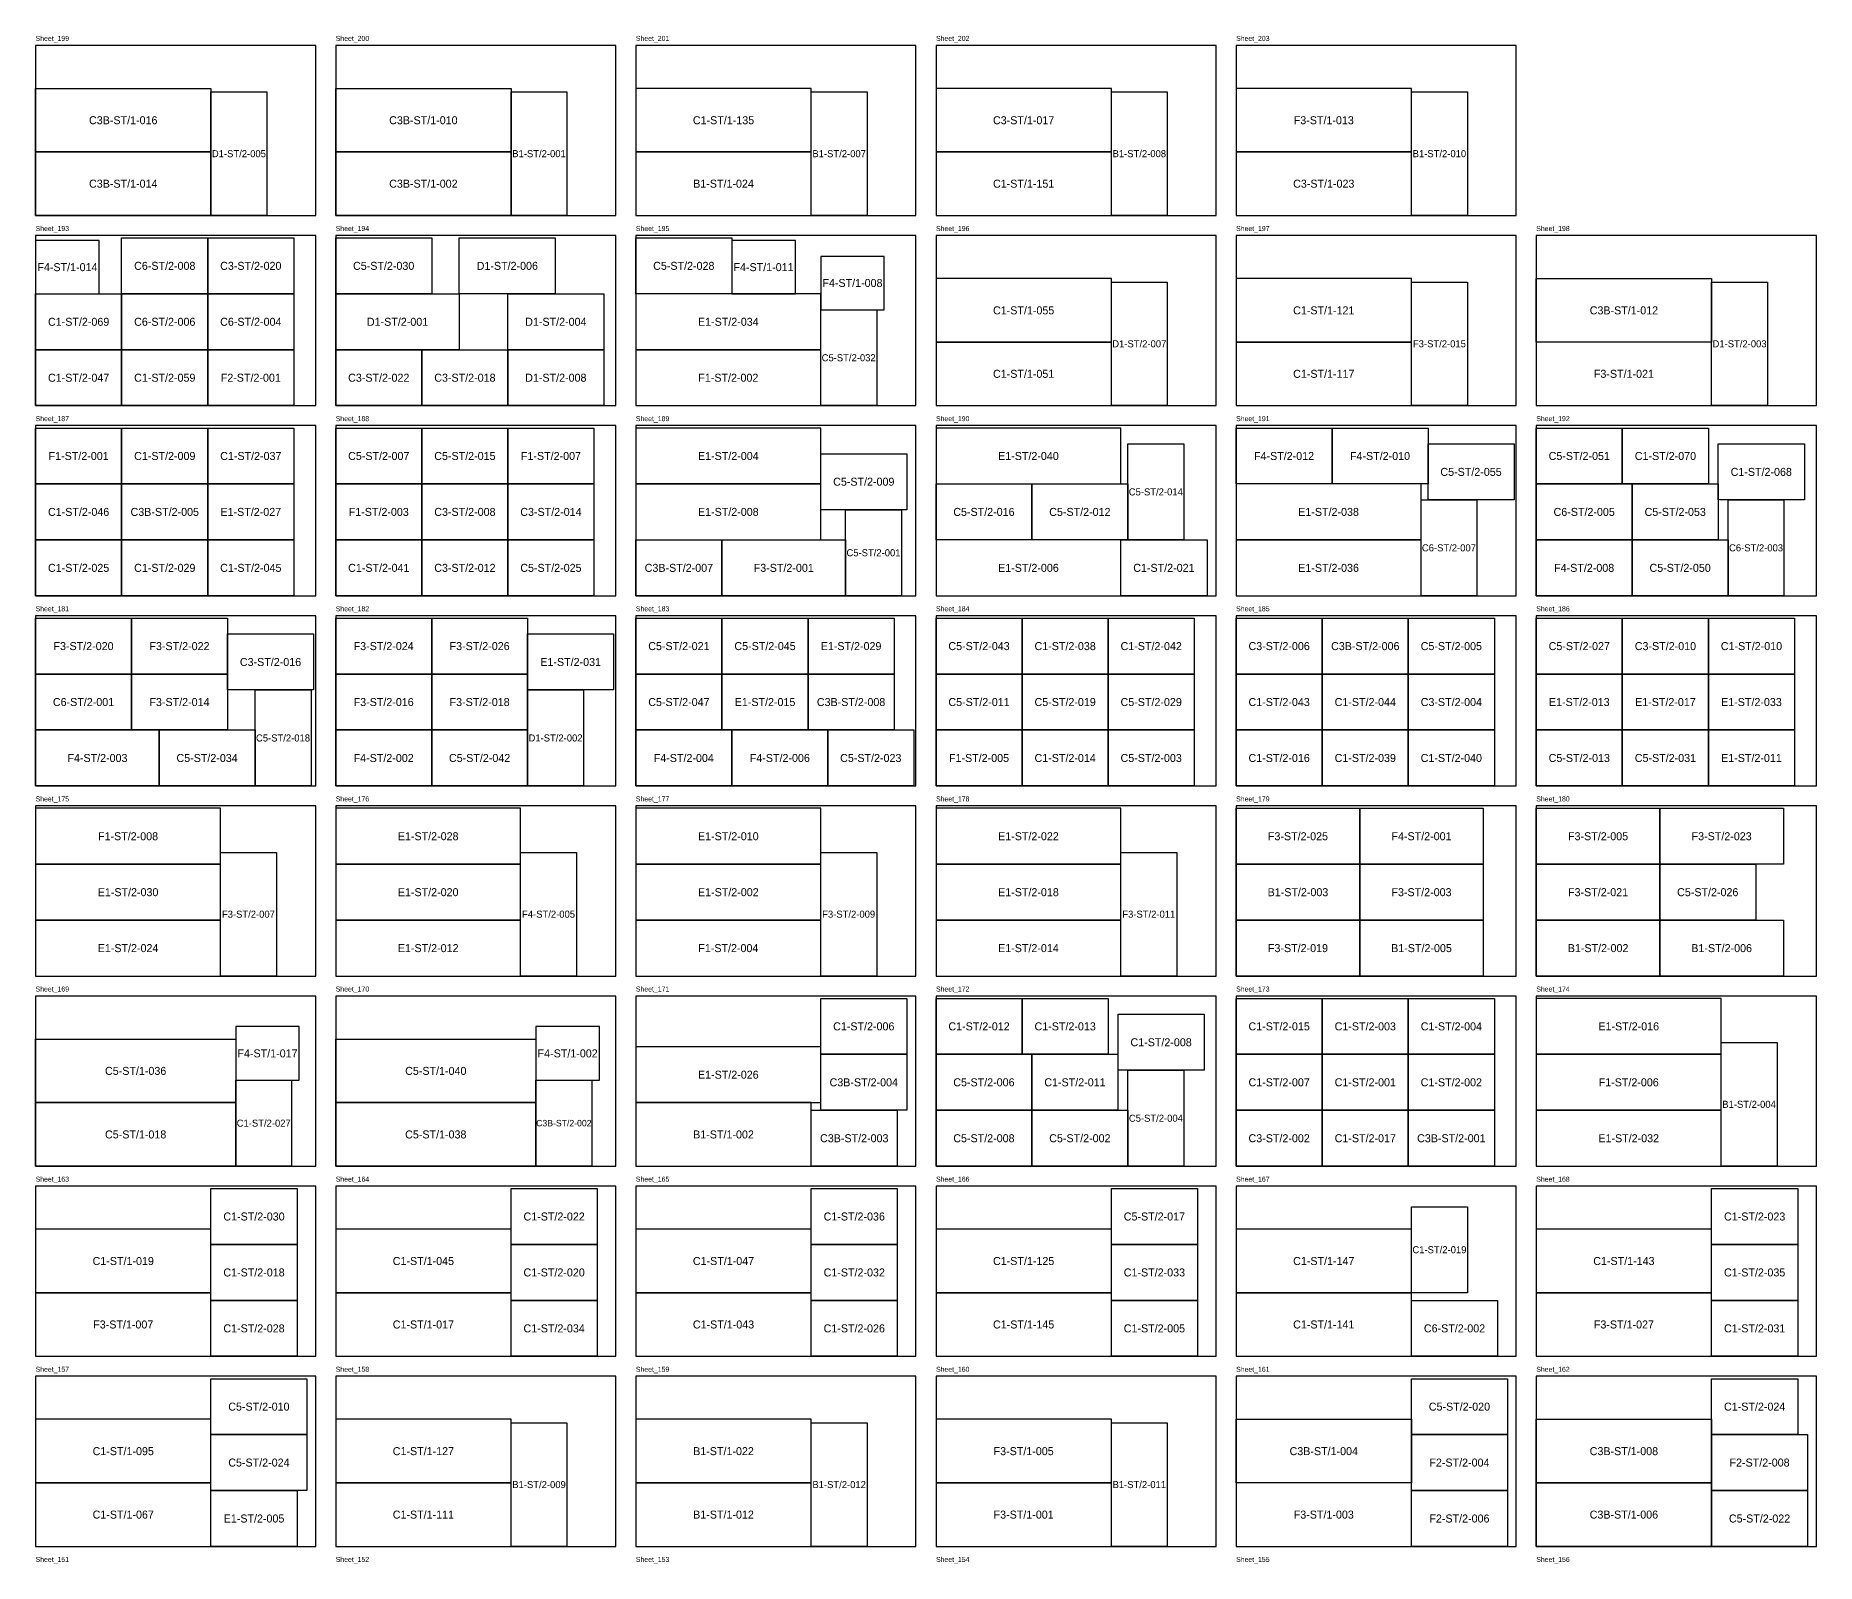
# Model space of a CAD drawing. Header units: millimetres. Extents: x 0 to 17800, y 0 to 64498.
# Drawn here: x 0 to 17800, y 49231 to 64498 of the extents above; entities that cross this region are included whole.
import ezdxf
from ezdxf.enums import TextEntityAlignment as Align

# ---------------------------------------------------------------- set-up
doc = ezdxf.new("R2010")
doc.units = ezdxf.units.MM
for name, color, linetype in [('NUMBERS', 7, 'Continuous'), ('OUTER', 7, 'Continuous'), ('SHEET_BORDER', 7, 'Continuous')]:
    doc.layers.add(name, color=color, linetype=linetype)

msp = doc.modelspace()

# ---------------------------------------------------------------- linework, layer by layer
at = {"layer": 'OUTER'}
for points in [[(1753, 63335), (0, 63335), (0, 63970), (1753, 63970), (1753, 63335)], [(1753, 62700), (1753, 63935), (2311, 63935), (2311, 62700), (1753, 62700)], [(4753, 63335), (3000, 63335), (3000, 63970), (4753, 63970), (4753, 63335)], [(4753, 62700), (4753, 63935), (5311, 63935), (5311, 62700), (4753, 62700)], [(6000, 63335), (7753, 63335), (7753, 63970), (6000, 63970), (6000, 63335)], [(7753, 62700), (7753, 63935), (8311, 63935), (8311, 62700), (7753, 62700)], [(9000, 63335), (10753, 63335), (10753, 63970), (9000, 63970), (9000, 63335)], [(10753, 62700), (10753, 63935), (11311, 63935), (11311, 62700), (10753, 62700)], [(12000, 63335), (13753, 63335), (13753, 63970), (12000, 63970), (12000, 63335)], [(13753, 62700), (13753, 63935), (14311, 63935), (14311, 62700), (13753, 62700)], [(1753, 62700), (0, 62700), (0, 63335), (1753, 63335), (1753, 62700)], [(4753, 62700), (3000, 62700), (3000, 63335), (4753, 63335), (4753, 62700)], [(6000, 62700), (7753, 62700), (7753, 63335), (6000, 63335), (6000, 62700)], [(9000, 62700), (10753, 62700), (10753, 63335), (9000, 63335), (9000, 62700)], [(12000, 62700), (13753, 62700), (13753, 63335), (12000, 63335), (12000, 62700)], [(635, 61918), (635, 62451), (0, 62451), (0, 61918), (635, 61918)], [(860, 62476), (1721, 62476), (1721, 61918), (860, 61918), (860, 62476)], [(2581, 61918), (1721, 61918), (1721, 62476), (2581, 62476), (2581, 61918)], [(3000, 62476), (3959, 62476), (3959, 61918), (3000, 61918), (3000, 62476)], [(4235, 62476), (5194, 62476), (5194, 61918), (4235, 61918), (4235, 62476)], [(6000, 62476), (6959, 62476), (6959, 61918), (6000, 61918), (6000, 62476)], [(7594, 61918), (7594, 62451), (6959, 62451), (6959, 61918), (7594, 61918)], [(8483, 61759), (8483, 62292), (7848, 62292), (7848, 61759), (8483, 61759)], [(9000, 61435), (10753, 61435), (10753, 62070), (9000, 62070), (9000, 61435)], [(10753, 60800), (10753, 62035), (11311, 62035), (11311, 60800), (10753, 60800)], [(12000, 61435), (13753, 61435), (13753, 62070), (12000, 62070), (12000, 61435)], [(13753, 60800), (13753, 62035), (14311, 62035), (14311, 60800), (13753, 60800)], [(16753, 61435), (15000, 61435), (15000, 62070), (16753, 62070), (16753, 61435)], [(16753, 60800), (16753, 62035), (17311, 62035), (17311, 60800), (16753, 60800)], [(0, 61918), (860, 61918), (860, 61359), (0, 61359), (0, 61918)], [(860, 61918), (1721, 61918), (1721, 61359), (860, 61359), (860, 61918)], [(1721, 61918), (2581, 61918), (2581, 61359), (1721, 61359), (1721, 61918)], [(3000, 61918), (4235, 61918), (4235, 61359), (3000, 61359), (3000, 61918)], [(4721, 61918), (5680, 61918), (5680, 61359), (4721, 61359), (4721, 61918)], [(7848, 61918), (6000, 61918), (6000, 61359), (7848, 61359), (7848, 61918)], [(7848, 60800), (7848, 61759), (8407, 61759), (8407, 60800), (7848, 60800)], [(9000, 60800), (10753, 60800), (10753, 61435), (9000, 61435), (9000, 60800)], [(12000, 60800), (13753, 60800), (13753, 61435), (12000, 61435), (12000, 60800)], [(15000, 60800), (16753, 60800), (16753, 61435), (15000, 61435), (15000, 60800)], [(0, 61359), (860, 61359), (860, 60800), (0, 60800), (0, 61359)], [(860, 61359), (1721, 61359), (1721, 60800), (860, 60800), (860, 61359)], [(1721, 61359), (2581, 61359), (2581, 60800), (1721, 60800), (1721, 61359)], [(3000, 61359), (3860, 61359), (3860, 60800), (3000, 60800), (3000, 61359)], [(3860, 61359), (4721, 61359), (4721, 60800), (3860, 60800), (3860, 61359)], [(4721, 61359), (5680, 61359), (5680, 60800), (4721, 60800), (4721, 61359)], [(7848, 61359), (6000, 61359), (6000, 60800), (7848, 60800), (7848, 61359)], [(0, 60576), (860, 60576), (860, 60018), (0, 60018), (0, 60576)], [(860, 60576), (1721, 60576), (1721, 60018), (860, 60018), (860, 60576)], [(1721, 60576), (2581, 60576), (2581, 60018), (1721, 60018), (1721, 60576)], [(3000, 60576), (3860, 60576), (3860, 60018), (3000, 60018), (3000, 60576)], [(3860, 60576), (4721, 60576), (4721, 60018), (3860, 60018), (3860, 60576)], [(4721, 60576), (5581, 60576), (5581, 60018), (4721, 60018), (4721, 60576)], [(7848, 60576), (6000, 60576), (6000, 60018), (7848, 60018), (7848, 60576)], [(10848, 60576), (9000, 60576), (9000, 60018), (10848, 60018), (10848, 60576)], [(12000, 60576), (12959, 60576), (12959, 60018), (12000, 60018), (12000, 60576)], [(12959, 60576), (13918, 60576), (13918, 60018), (12959, 60018), (12959, 60576)], [(15000, 60576), (15860, 60576), (15860, 60018), (15000, 60018), (15000, 60576)], [(16721, 60018), (15860, 60018), (15860, 60576), (16721, 60576), (16721, 60018)], [(10918, 59459), (10918, 60418), (11476, 60418), (11476, 59459), (10918, 59459)], [(13918, 60418), (14778, 60418), (14778, 59859), (13918, 59859), (13918, 60418)], [(16819, 60418), (17680, 60418), (17680, 59859), (16819, 59859), (16819, 60418)], [(8708, 59760), (7848, 59760), (7848, 60319), (8708, 60319), (8708, 59760)], [(0, 60018), (860, 60018), (860, 59459), (0, 59459), (0, 60018)], [(860, 60018), (1721, 60018), (1721, 59459), (860, 59459), (860, 60018)], [(2581, 59459), (1721, 59459), (1721, 60018), (2581, 60018), (2581, 59459)], [(3000, 60018), (3860, 60018), (3860, 59459), (3000, 59459), (3000, 60018)], [(3860, 60018), (4721, 60018), (4721, 59459), (3860, 59459), (3860, 60018)], [(4721, 60018), (5581, 60018), (5581, 59459), (4721, 59459), (4721, 60018)], [(7848, 60018), (6000, 60018), (6000, 59459), (7848, 59459), (7848, 60018)], [(9959, 59459), (9000, 59459), (9000, 60018), (9959, 60018), (9959, 59459)], [(10918, 59459), (9959, 59459), (9959, 60018), (10918, 60018), (10918, 59459)], [(13848, 60018), (12000, 60018), (12000, 59459), (13848, 59459), (13848, 60018)], [(15000, 60018), (15959, 60018), (15959, 59459), (15000, 59459), (15000, 60018)], [(15959, 60018), (16819, 60018), (16819, 59459), (15959, 59459), (15959, 60018)], [(13848, 58900), (13848, 59859), (14407, 59859), (14407, 58900), (13848, 58900)], [(16918, 58900), (16918, 59859), (17476, 59859), (17476, 58900), (16918, 58900)], [(8095, 58900), (8095, 59760), (8654, 59760), (8654, 58900), (8095, 58900)], [(0, 59459), (860, 59459), (860, 58900), (0, 58900), (0, 59459)], [(860, 59459), (1721, 59459), (1721, 58900), (860, 58900), (860, 59459)], [(1721, 59459), (2581, 59459), (2581, 58900), (1721, 58900), (1721, 59459)], [(3000, 59459), (3860, 59459), (3860, 58900), (3000, 58900), (3000, 59459)], [(3860, 59459), (4721, 59459), (4721, 58900), (3860, 58900), (3860, 59459)], [(4721, 59459), (5581, 59459), (5581, 58900), (4721, 58900), (4721, 59459)], [(6000, 59459), (6860, 59459), (6860, 58900), (6000, 58900), (6000, 59459)], [(6860, 59459), (8095, 59459), (8095, 58900), (6860, 58900), (6860, 59459)], [(10848, 59459), (9000, 59459), (9000, 58900), (10848, 58900), (10848, 59459)], [(10848, 59459), (11709, 59459), (11709, 58900), (10848, 58900), (10848, 59459)], [(13848, 59459), (12000, 59459), (12000, 58900), (13848, 58900), (13848, 59459)], [(15000, 59459), (15959, 59459), (15959, 58900), (15000, 58900), (15000, 59459)], [(15959, 59459), (16918, 59459), (16918, 58900), (15959, 58900), (15959, 59459)], [(0, 58676), (959, 58676), (959, 58118), (0, 58118), (0, 58676)], [(959, 58676), (1918, 58676), (1918, 58118), (959, 58118), (959, 58676)], [(3000, 58676), (3959, 58676), (3959, 58118), (3000, 58118), (3000, 58676)], [(3959, 58676), (4918, 58676), (4918, 58118), (3959, 58118), (3959, 58676)], [(6000, 58676), (6860, 58676), (6860, 58118), (6000, 58118), (6000, 58676)], [(6860, 58676), (7721, 58676), (7721, 58118), (6860, 58118), (6860, 58676)], [(7721, 58676), (8581, 58676), (8581, 58118), (7721, 58118), (7721, 58676)], [(9000, 58676), (9860, 58676), (9860, 58118), (9000, 58118), (9000, 58676)], [(9860, 58676), (10721, 58676), (10721, 58118), (9860, 58118), (9860, 58676)], [(10721, 58676), (11581, 58676), (11581, 58118), (10721, 58118), (10721, 58676)], [(12860, 58118), (12000, 58118), (12000, 58676), (12860, 58676), (12860, 58118)], [(12860, 58676), (13721, 58676), (13721, 58118), (12860, 58118), (12860, 58676)], [(13721, 58676), (14581, 58676), (14581, 58118), (13721, 58118), (13721, 58676)], [(15000, 58676), (15860, 58676), (15860, 58118), (15000, 58118), (15000, 58676)], [(16721, 58118), (15860, 58118), (15860, 58676), (16721, 58676), (16721, 58118)], [(17581, 58118), (16721, 58118), (16721, 58676), (17581, 58676), (17581, 58118)], [(1918, 58518), (2778, 58518), (2778, 57959), (1918, 57959), (1918, 58518)], [(4918, 58518), (5778, 58518), (5778, 57959), (4918, 57959), (4918, 58518)], [(0, 58118), (959, 58118), (959, 57559), (0, 57559), (0, 58118)], [(959, 58118), (1918, 58118), (1918, 57559), (959, 57559), (959, 58118)], [(3000, 58118), (3959, 58118), (3959, 57559), (3000, 57559), (3000, 58118)], [(3959, 58118), (4918, 58118), (4918, 57559), (3959, 57559), (3959, 58118)], [(6000, 58118), (6860, 58118), (6860, 57559), (6000, 57559), (6000, 58118)], [(6860, 58118), (7721, 58118), (7721, 57559), (6860, 57559), (6860, 58118)], [(7721, 58118), (8581, 58118), (8581, 57559), (7721, 57559), (7721, 58118)], [(9000, 58118), (9860, 58118), (9860, 57559), (9000, 57559), (9000, 58118)], [(9860, 58118), (10721, 58118), (10721, 57559), (9860, 57559), (9860, 58118)], [(10721, 58118), (11581, 58118), (11581, 57559), (10721, 57559), (10721, 58118)], [(12000, 58118), (12860, 58118), (12860, 57559), (12000, 57559), (12000, 58118)], [(12860, 58118), (13721, 58118), (13721, 57559), (12860, 57559), (12860, 58118)], [(13721, 58118), (14581, 58118), (14581, 57559), (13721, 57559), (13721, 58118)], [(15000, 58118), (15860, 58118), (15860, 57559), (15000, 57559), (15000, 58118)], [(15860, 58118), (16721, 58118), (16721, 57559), (15860, 57559), (15860, 58118)], [(16721, 58118), (17581, 58118), (17581, 57559), (16721, 57559), (16721, 58118)], [(2194, 57000), (2194, 57959), (2753, 57959), (2753, 57000), (2194, 57000)], [(4918, 57000), (4918, 57959), (5476, 57959), (5476, 57000), (4918, 57000)], [(0, 57559), (1235, 57559), (1235, 57000), (0, 57000), (0, 57559)], [(1235, 57559), (2194, 57559), (2194, 57000), (1235, 57000), (1235, 57559)], [(3000, 57559), (3959, 57559), (3959, 57000), (3000, 57000), (3000, 57559)], [(3959, 57559), (4918, 57559), (4918, 57000), (3959, 57000), (3959, 57559)], [(6000, 57559), (6959, 57559), (6959, 57000), (6000, 57000), (6000, 57559)], [(6959, 57559), (7918, 57559), (7918, 57000), (6959, 57000), (6959, 57559)], [(7918, 57559), (8778, 57559), (8778, 57000), (7918, 57000), (7918, 57559)], [(9000, 57559), (9860, 57559), (9860, 57000), (9000, 57000), (9000, 57559)], [(9860, 57559), (10721, 57559), (10721, 57000), (9860, 57000), (9860, 57559)], [(10721, 57559), (11581, 57559), (11581, 57000), (10721, 57000), (10721, 57559)], [(12000, 57559), (12860, 57559), (12860, 57000), (12000, 57000), (12000, 57559)], [(12860, 57559), (13721, 57559), (13721, 57000), (12860, 57000), (12860, 57559)], [(13721, 57559), (14581, 57559), (14581, 57000), (13721, 57000), (13721, 57559)], [(15000, 57559), (15860, 57559), (15860, 57000), (15000, 57000), (15000, 57559)], [(15860, 57559), (16721, 57559), (16721, 57000), (15860, 57000), (15860, 57559)], [(16721, 57559), (17581, 57559), (17581, 57000), (16721, 57000), (16721, 57559)], [(1848, 56776), (0, 56776), (0, 56218), (1848, 56218), (1848, 56776)], [(4848, 56776), (3000, 56776), (3000, 56218), (4848, 56218), (4848, 56776)], [(7848, 56776), (6000, 56776), (6000, 56218), (7848, 56218), (7848, 56776)], [(10848, 56776), (9000, 56776), (9000, 56218), (10848, 56218), (10848, 56776)], [(12000, 56776), (13235, 56776), (13235, 56218), (12000, 56218), (12000, 56776)], [(13235, 56776), (14470, 56776), (14470, 56218), (13235, 56218), (13235, 56776)], [(15000, 56776), (16235, 56776), (16235, 56218), (15000, 56218), (15000, 56776)], [(16235, 56776), (17470, 56776), (17470, 56218), (16235, 56218), (16235, 56776)], [(1848, 55100), (1848, 56335), (2407, 56335), (2407, 55100), (1848, 55100)], [(4848, 55100), (4848, 56335), (5407, 56335), (5407, 55100), (4848, 55100)], [(7848, 55100), (7848, 56335), (8407, 56335), (8407, 55100), (7848, 55100)], [(10848, 55100), (10848, 56335), (11407, 56335), (11407, 55100), (10848, 55100)], [(1848, 56218), (0, 56218), (0, 55659), (1848, 55659), (1848, 56218)], [(4848, 56218), (3000, 56218), (3000, 55659), (4848, 55659), (4848, 56218)], [(7848, 56218), (6000, 56218), (6000, 55659), (7848, 55659), (7848, 56218)], [(10848, 56218), (9000, 56218), (9000, 55659), (10848, 55659), (10848, 56218)], [(12000, 56218), (13235, 56218), (13235, 55659), (12000, 55659), (12000, 56218)], [(13235, 56218), (14470, 56218), (14470, 55659), (13235, 55659), (13235, 56218)], [(15000, 56218), (16235, 56218), (16235, 55659), (15000, 55659), (15000, 56218)], [(16235, 56218), (17194, 56218), (17194, 55659), (16235, 55659), (16235, 56218)], [(1848, 55659), (0, 55659), (0, 55100), (1848, 55100), (1848, 55659)], [(4848, 55659), (3000, 55659), (3000, 55100), (4848, 55100), (4848, 55659)], [(7848, 55659), (6000, 55659), (6000, 55100), (7848, 55100), (7848, 55659)], [(10848, 55659), (9000, 55659), (9000, 55100), (10848, 55100), (10848, 55659)], [(12000, 55659), (13235, 55659), (13235, 55100), (12000, 55100), (12000, 55659)], [(13235, 55659), (14470, 55659), (14470, 55100), (13235, 55100), (13235, 55659)], [(15000, 55659), (16235, 55659), (16235, 55100), (15000, 55100), (15000, 55659)], [(16235, 55659), (17470, 55659), (17470, 55100), (16235, 55100), (16235, 55659)], [(7848, 54876), (8708, 54876), (8708, 54318), (7848, 54318), (7848, 54876)], [(9000, 54876), (9860, 54876), (9860, 54318), (9000, 54318), (9000, 54876)], [(9860, 54876), (10721, 54876), (10721, 54318), (9860, 54318), (9860, 54876)], [(12000, 54876), (12860, 54876), (12860, 54318), (12000, 54318), (12000, 54876)], [(12860, 54876), (13721, 54876), (13721, 54318), (12860, 54318), (12860, 54876)], [(13721, 54876), (14581, 54876), (14581, 54318), (13721, 54318), (13721, 54876)], [(16848, 54876), (15000, 54876), (15000, 54318), (16848, 54318), (16848, 54876)], [(10820, 54718), (11680, 54718), (11680, 54159), (10820, 54159), (10820, 54718)], [(2000, 53835), (0, 53835), (0, 54470), (2000, 54470), (2000, 53835)], [(2635, 54060), (2635, 54594), (2000, 54594), (2000, 54060), (2635, 54060)], [(3000, 54470), (5000, 54470), (5000, 53835), (3000, 53835), (3000, 54470)], [(5635, 54060), (5635, 54594), (5000, 54594), (5000, 54060), (5635, 54060)], [(7848, 54394), (6000, 54394), (6000, 53835), (7848, 53835), (7848, 54394)], [(7848, 54318), (8708, 54318), (8708, 53759), (7848, 53759), (7848, 54318)], [(9000, 54318), (9959, 54318), (9959, 53759), (9000, 53759), (9000, 54318)], [(9959, 54318), (10819, 54318), (10819, 53759), (9959, 53759), (9959, 54318)], [(12000, 54318), (12860, 54318), (12860, 53759), (12000, 53759), (12000, 54318)], [(12860, 54318), (13721, 54318), (13721, 53759), (12860, 53759), (12860, 54318)], [(13721, 54318), (14581, 54318), (14581, 53759), (13721, 53759), (13721, 54318)], [(16848, 54318), (15000, 54318), (15000, 53759), (16848, 53759), (16848, 54318)], [(16848, 53200), (16848, 54435), (17407, 54435), (17407, 53200), (16848, 53200)], [(10918, 53200), (10918, 54159), (11477, 54159), (11477, 53200), (10918, 53200)], [(2000, 53200), (2000, 54060), (2559, 54060), (2559, 53200), (2000, 53200)], [(5000, 53200), (5000, 54060), (5559, 54060), (5559, 53200), (5000, 53200)], [(0, 53835), (2000, 53835), (2000, 53200), (0, 53200), (0, 53835)], [(3000, 53835), (5000, 53835), (5000, 53200), (3000, 53200), (3000, 53835)], [(6000, 53200), (7753, 53200), (7753, 53835), (6000, 53835), (6000, 53200)], [(7753, 53759), (8613, 53759), (8613, 53200), (7753, 53200), (7753, 53759)], [(9000, 53759), (9959, 53759), (9959, 53200), (9000, 53200), (9000, 53759)], [(9959, 53759), (10918, 53759), (10918, 53200), (9959, 53200), (9959, 53759)], [(12000, 53759), (12860, 53759), (12860, 53200), (12000, 53200), (12000, 53759)], [(12860, 53759), (13721, 53759), (13721, 53200), (12860, 53200), (12860, 53759)], [(13721, 53759), (14581, 53759), (14581, 53200), (13721, 53200), (13721, 53759)], [(16848, 53759), (15000, 53759), (15000, 53200), (16848, 53200), (16848, 53759)], [(2613, 52418), (1753, 52418), (1753, 52976), (2613, 52976), (2613, 52418)], [(5613, 52418), (4753, 52418), (4753, 52976), (5613, 52976), (5613, 52418)], [(7753, 52976), (8613, 52976), (8613, 52418), (7753, 52418), (7753, 52976)], [(10753, 52976), (11613, 52976), (11613, 52418), (10753, 52418), (10753, 52976)], [(16753, 52976), (17613, 52976), (17613, 52418), (16753, 52418), (16753, 52976)], [(13753, 51935), (13753, 52795), (14311, 52795), (14311, 51935), (13753, 51935)], [(0, 51935), (1753, 51935), (1753, 52570), (0, 52570), (0, 51935)], [(3000, 51935), (4753, 51935), (4753, 52570), (3000, 52570), (3000, 51935)], [(6000, 51935), (7753, 51935), (7753, 52570), (6000, 52570), (6000, 51935)], [(9000, 51935), (10753, 51935), (10753, 52570), (9000, 52570), (9000, 51935)], [(12000, 51935), (13753, 51935), (13753, 52570), (12000, 52570), (12000, 51935)], [(15000, 51935), (16753, 51935), (16753, 52570), (15000, 52570), (15000, 51935)], [(1753, 52418), (2613, 52418), (2613, 51859), (1753, 51859), (1753, 52418)], [(4753, 52418), (5613, 52418), (5613, 51859), (4753, 51859), (4753, 52418)], [(8613, 51859), (7753, 51859), (7753, 52418), (8613, 52418), (8613, 51859)], [(10753, 52418), (11613, 52418), (11613, 51859), (10753, 51859), (10753, 52418)], [(16753, 52418), (17613, 52418), (17613, 51859), (16753, 51859), (16753, 52418)], [(0, 51300), (1753, 51300), (1753, 51935), (0, 51935), (0, 51300)], [(2613, 51300), (1753, 51300), (1753, 51859), (2613, 51859), (2613, 51300)], [(3000, 51300), (4753, 51300), (4753, 51935), (3000, 51935), (3000, 51300)], [(4753, 51859), (5613, 51859), (5613, 51300), (4753, 51300), (4753, 51859)], [(6000, 51300), (7753, 51300), (7753, 51935), (6000, 51935), (6000, 51300)], [(7753, 51859), (8613, 51859), (8613, 51300), (7753, 51300), (7753, 51859)], [(9000, 51300), (10753, 51300), (10753, 51935), (9000, 51935), (9000, 51300)], [(10753, 51859), (11613, 51859), (11613, 51300), (10753, 51300), (10753, 51859)], [(12000, 51300), (13753, 51300), (13753, 51935), (12000, 51935), (12000, 51300)], [(13753, 51859), (14613, 51859), (14613, 51300), (13753, 51300), (13753, 51859)], [(15000, 51300), (16753, 51300), (16753, 51935), (15000, 51935), (15000, 51300)], [(16753, 51859), (17613, 51859), (17613, 51300), (16753, 51300), (16753, 51859)], [(1753, 51076), (2711, 51076), (2711, 50518), (1753, 50518), (1753, 51076)], [(13753, 51076), (14711, 51076), (14711, 50518), (13753, 50518), (13753, 51076)], [(17613, 50518), (16753, 50518), (16753, 51076), (17613, 51076), (17613, 50518)], [(0, 50035), (1753, 50035), (1753, 50670), (0, 50670), (0, 50035)], [(3000, 50035), (4753, 50035), (4753, 50670), (3000, 50670), (3000, 50035)], [(4753, 49400), (4753, 50635), (5311, 50635), (5311, 49400), (4753, 49400)], [(6000, 50035), (7753, 50035), (7753, 50670), (6000, 50670), (6000, 50035)], [(7753, 49400), (7753, 50635), (8311, 50635), (8311, 49400), (7753, 49400)], [(9000, 50035), (10753, 50035), (10753, 50670), (9000, 50670), (9000, 50035)], [(11312, 50635), (11312, 49400), (10753, 49400), (10753, 50635), (11312, 50635)], [(13753, 50035), (12000, 50035), (12000, 50670), (13753, 50670), (13753, 50035)], [(16753, 50035), (15000, 50035), (15000, 50670), (16753, 50670), (16753, 50035)], [(2711, 49959), (1753, 49959), (1753, 50518), (2711, 50518), (2711, 49959)], [(13753, 50518), (14711, 50518), (14711, 49959), (13753, 49959), (13753, 50518)], [(16753, 50518), (17711, 50518), (17711, 49959), (16753, 49959), (16753, 50518)], [(0, 49400), (1753, 49400), (1753, 50035), (0, 50035), (0, 49400)], [(3000, 49400), (4753, 49400), (4753, 50035), (3000, 50035), (3000, 49400)], [(6000, 49400), (7753, 49400), (7753, 50035), (6000, 50035), (6000, 49400)], [(9000, 49400), (10753, 49400), (10753, 50035), (9000, 50035), (9000, 49400)], [(12000, 49400), (13753, 49400), (13753, 50035), (12000, 50035), (12000, 49400)], [(16753, 49400), (15000, 49400), (15000, 50035), (16753, 50035), (16753, 49400)], [(1753, 49959), (2614, 49959), (2614, 49400), (1753, 49400), (1753, 49959)], [(13753, 49959), (14711, 49959), (14711, 49400), (13753, 49400), (13753, 49959)], [(16753, 49959), (17711, 49959), (17711, 49400), (16753, 49400), (16753, 49959)]]:
    msp.add_lwpolyline(points, dxfattribs=at)
at = {"layer": 'SHEET_BORDER', "color": 1}
for points in [[(0, 62700), (2800, 62700), (2800, 64400), (0, 64400), (0, 62700)], [(3000, 62700), (5800, 62700), (5800, 64400), (3000, 64400), (3000, 62700)], [(6000, 62700), (8800, 62700), (8800, 64400), (6000, 64400), (6000, 62700)], [(9000, 62700), (11800, 62700), (11800, 64400), (9000, 64400), (9000, 62700)], [(12000, 62700), (14800, 62700), (14800, 64400), (12000, 64400), (12000, 62700)], [(0, 60800), (2800, 60800), (2800, 62500), (0, 62500), (0, 60800)], [(3000, 60800), (5800, 60800), (5800, 62500), (3000, 62500), (3000, 60800)], [(6000, 60800), (8800, 60800), (8800, 62500), (6000, 62500), (6000, 60800)], [(9000, 60800), (11800, 60800), (11800, 62500), (9000, 62500), (9000, 60800)], [(12000, 60800), (14800, 60800), (14800, 62500), (12000, 62500), (12000, 60800)], [(15000, 60800), (17800, 60800), (17800, 62500), (15000, 62500), (15000, 60800)], [(0, 58900), (2800, 58900), (2800, 60600), (0, 60600), (0, 58900)], [(3000, 58900), (5800, 58900), (5800, 60600), (3000, 60600), (3000, 58900)], [(6000, 58900), (8800, 58900), (8800, 60600), (6000, 60600), (6000, 58900)], [(9000, 58900), (11800, 58900), (11800, 60600), (9000, 60600), (9000, 58900)], [(12000, 58900), (14800, 58900), (14800, 60600), (12000, 60600), (12000, 58900)], [(15000, 58900), (17800, 58900), (17800, 60600), (15000, 60600), (15000, 58900)], [(0, 57000), (2800, 57000), (2800, 58700), (0, 58700), (0, 57000)], [(3000, 57000), (5800, 57000), (5800, 58700), (3000, 58700), (3000, 57000)], [(6000, 57000), (8800, 57000), (8800, 58700), (6000, 58700), (6000, 57000)], [(9000, 57000), (11800, 57000), (11800, 58700), (9000, 58700), (9000, 57000)], [(12000, 57000), (14800, 57000), (14800, 58700), (12000, 58700), (12000, 57000)], [(15000, 57000), (17800, 57000), (17800, 58700), (15000, 58700), (15000, 57000)], [(0, 55100), (2800, 55100), (2800, 56800), (0, 56800), (0, 55100)], [(3000, 55100), (5800, 55100), (5800, 56800), (3000, 56800), (3000, 55100)], [(6000, 55100), (8800, 55100), (8800, 56800), (6000, 56800), (6000, 55100)], [(9000, 55100), (11800, 55100), (11800, 56800), (9000, 56800), (9000, 55100)], [(12000, 55100), (14800, 55100), (14800, 56800), (12000, 56800), (12000, 55100)], [(15000, 55100), (17800, 55100), (17800, 56800), (15000, 56800), (15000, 55100)], [(0, 53200), (2800, 53200), (2800, 54900), (0, 54900), (0, 53200)], [(3000, 53200), (5800, 53200), (5800, 54900), (3000, 54900), (3000, 53200)], [(6000, 53200), (8800, 53200), (8800, 54900), (6000, 54900), (6000, 53200)], [(9000, 53200), (11800, 53200), (11800, 54900), (9000, 54900), (9000, 53200)], [(12000, 53200), (14800, 53200), (14800, 54900), (12000, 54900), (12000, 53200)], [(15000, 53200), (17800, 53200), (17800, 54900), (15000, 54900), (15000, 53200)], [(0, 51300), (2800, 51300), (2800, 53000), (0, 53000), (0, 51300)], [(3000, 51300), (5800, 51300), (5800, 53000), (3000, 53000), (3000, 51300)], [(6000, 51300), (8800, 51300), (8800, 53000), (6000, 53000), (6000, 51300)], [(9000, 51300), (11800, 51300), (11800, 53000), (9000, 53000), (9000, 51300)], [(12000, 51300), (14800, 51300), (14800, 53000), (12000, 53000), (12000, 51300)], [(15000, 51300), (17800, 51300), (17800, 53000), (15000, 53000), (15000, 51300)], [(0, 49400), (2800, 49400), (2800, 51100), (0, 51100), (0, 49400)], [(3000, 49400), (5800, 49400), (5800, 51100), (3000, 51100), (3000, 49400)], [(6000, 49400), (8800, 49400), (8800, 51100), (6000, 51100), (6000, 49400)], [(9000, 49400), (11800, 49400), (11800, 51100), (9000, 51100), (9000, 49400)], [(12000, 49400), (14800, 49400), (14800, 51100), (12000, 51100), (12000, 49400)], [(15000, 49400), (17800, 49400), (17800, 51100), (15000, 51100), (15000, 49400)]]:
    msp.add_lwpolyline(points, dxfattribs=at)

# ---------------------------------------------------------------- texts
at = {"layer": 'NUMBERS'}
for s, height, p in [('C3B-ST/1-016', 80, (876, 63652)), ('C3B-ST/1-010', 80, (3876, 63652)), ('C1-ST/1-135', 80, (6876, 63652)), ('C3-ST/1-017', 80, (9876, 63652)), ('F3-ST/1-013', 80, (12876, 63652)), ('D1-ST/2-005', 70.56, (2032, 63318)), ('B1-ST/2-001', 70.56, (5032, 63318)), ('B1-ST/2-007', 70.56, (8032, 63318)), ('B1-ST/2-008', 70.56, (11032, 63318)), ('B1-ST/2-010', 70.56, (14032, 63318)), ('C3B-ST/1-014', 80, (876, 63018)), ('C3B-ST/1-002', 80, (3876, 63018)), ('B1-ST/1-024', 80, (6876, 63018)), ('C1-ST/1-151', 80, (9876, 63018)), ('C3-ST/1-023', 80, (12876, 63018)), ('F4-ST/1-014', 80, (318, 62184)), ('C6-ST/2-008', 80, (1291, 62197)), ('C3-ST/2-020', 80, (2151, 62197)), ('C5-ST/2-030', 80, (3479, 62197)), ('D1-ST/2-006', 80, (4715, 62197)), ('C5-ST/2-028', 80, (6479, 62197)), ('F4-ST/1-011', 80, (7276, 62184)), ('F4-ST/1-008', 80, (8165, 62026)), ('C1-ST/1-055', 80, (9876, 61752)), ('C1-ST/1-121', 80, (12876, 61752)), ('C3B-ST/1-012', 80, (15876, 61752)), ('C1-ST/2-069', 80, (430, 61638)), ('C6-ST/2-006', 80, (1291, 61638)), ('C6-ST/2-004', 80, (2151, 61638)), ('D1-ST/2-001', 80, (3618, 61638)), ('D1-ST/2-004', 80, (5200, 61638)), ('E1-ST/2-034', 80, (6924, 61638)), ('D1-ST/2-007', 70.56, (11032, 61418)), ('F3-ST/2-015', 70.56, (14032, 61418)), ('D1-ST/2-003', 70.56, (17032, 61418)), ('C5-ST/2-032', 70.56, (8127, 61279)), ('C1-ST/2-047', 80, (430, 61079)), ('C1-ST/2-059', 80, (1291, 61079)), ('F2-ST/2-001', 80, (2151, 61079)), ('C3-ST/2-022', 80, (3430, 61079)), ('C3-ST/2-018', 80, (4291, 61079)), ('D1-ST/2-008', 80, (5200, 61079)), ('F1-ST/2-002', 80, (6924, 61079)), ('C1-ST/1-051', 80, (9876, 61118)), ('C1-ST/1-117', 80, (12876, 61118)), ('F3-ST/1-021', 80, (15876, 61118)), ('F1-ST/2-001', 80, (430, 60297)), ('C1-ST/2-009', 80, (1291, 60297)), ('C1-ST/2-037', 80, (2151, 60297)), ('C5-ST/2-007', 80, (3430, 60297)), ('C5-ST/2-015', 80, (4291, 60297)), ('F1-ST/2-007', 80, (5151, 60297)), ('E1-ST/2-004', 80, (6924, 60297)), ('E1-ST/2-040', 80, (9924, 60297)), ('F4-ST/2-012', 80, (12479, 60297)), ('F4-ST/2-010', 80, (13438, 60297)), ('C5-ST/2-055', 80, (14348, 60138)), ('C5-ST/2-051', 80, (15430, 60297)), ('C1-ST/2-070', 80, (16291, 60297)), ('C1-ST/2-068', 80, (17249, 60138)), ('C5-ST/2-009', 80, (8278, 60040)), ('C5-ST/2-014', 70.56, (11197, 59938)), ('C1-ST/2-046', 80, (430, 59738)), ('C3B-ST/2-005', 80, (1291, 59738)), ('E1-ST/2-027', 80, (2151, 59738)), ('F1-ST/2-003', 80, (3430, 59738)), ('C3-ST/2-008', 80, (4291, 59738)), ('C3-ST/2-014', 80, (5151, 59738)), ('E1-ST/2-008', 80, (6924, 59738)), ('C5-ST/2-016', 80, (9479, 59738)), ('C5-ST/2-012', 80, (10438, 59738)), ('E1-ST/2-038', 80, (12924, 59738)), ('C6-ST/2-005', 80, (15479, 59738)), ('C5-ST/2-053', 80, (16389, 59738)), ('C5-ST/2-001', 70.56, (8375, 59330)), ('C6-ST/2-007', 70.56, (14127, 59379)), ('C6-ST/2-003', 70.56, (17197, 59379)), ('C1-ST/2-025', 80, (430, 59179)), ('C1-ST/2-029', 80, (1291, 59179)), ('C1-ST/2-045', 80, (2151, 59179)), ('C1-ST/2-041', 80, (3430, 59179)), ('C3-ST/2-012', 80, (4291, 59179)), ('C5-ST/2-025', 80, (5151, 59179)), ('C3B-ST/2-007', 80, (6430, 59179)), ('F3-ST/2-001', 80, (7478, 59179)), ('E1-ST/2-006', 80, (9924, 59179)), ('C1-ST/2-021', 80, (11278, 59179)), ('E1-ST/2-036', 80, (12924, 59179)), ('F4-ST/2-008', 80, (15479, 59179)), ('C5-ST/2-050', 80, (16438, 59179)), ('F3-ST/2-020', 80, (479, 58397)), ('F3-ST/2-022', 80, (1438, 58397)), ('F3-ST/2-024', 80, (3479, 58397)), ('F3-ST/2-026', 80, (4438, 58397)), ('C5-ST/2-021', 80, (6430, 58397)), ('C5-ST/2-045', 80, (7291, 58397)), ('E1-ST/2-029', 80, (8151, 58397)), ('C5-ST/2-043', 80, (9430, 58397)), ('C1-ST/2-038', 80, (10291, 58397)), ('C1-ST/2-042', 80, (11151, 58397)), ('C3-ST/2-006', 80, (12430, 58397)), ('C3B-ST/2-006', 80, (13291, 58397)), ('C5-ST/2-005', 80, (14151, 58397)), ('C5-ST/2-027', 80, (15430, 58397)), ('C3-ST/2-010', 80, (16291, 58397)), ('C1-ST/2-010', 80, (17151, 58397)), ('C3-ST/2-016', 80, (2348, 58238)), ('E1-ST/2-031', 80, (5348, 58238)), ('C6-ST/2-001', 80, (479, 57838)), ('F3-ST/2-014', 80, (1438, 57838)), ('F3-ST/2-016', 80, (3479, 57838)), ('F3-ST/2-018', 80, (4438, 57838)), ('C5-ST/2-047', 80, (6430, 57838)), ('E1-ST/2-015', 80, (7291, 57838)), ('C3B-ST/2-008', 80, (8151, 57838)), ('C5-ST/2-011', 80, (9430, 57838)), ('C5-ST/2-019', 80, (10291, 57838)), ('C5-ST/2-029', 80, (11151, 57838)), ('C1-ST/2-043', 80, (12430, 57838)), ('C1-ST/2-044', 80, (13291, 57838)), ('C3-ST/2-004', 80, (14151, 57838)), ('E1-ST/2-013', 80, (15430, 57838)), ('E1-ST/2-017', 80, (16291, 57838)), ('E1-ST/2-033', 80, (17151, 57838)), ('C5-ST/2-018', 70.56, (2473, 57479)), ('D1-ST/2-002', 70.56, (5197, 57479)), ('F4-ST/2-003', 80, (618, 57279)), ('C5-ST/2-034', 80, (1714, 57279)), ('F4-ST/2-002', 80, (3479, 57279)), ('C5-ST/2-042', 80, (4438, 57279)), ('F4-ST/2-004', 80, (6479, 57279)), ('F4-ST/2-006', 80, (7439, 57279)), ('C5-ST/2-023', 80, (8348, 57279)), ('F1-ST/2-005', 80, (9430, 57279)), ('C1-ST/2-014', 80, (10291, 57279)), ('C5-ST/2-003', 80, (11151, 57279)), ('C1-ST/2-016', 80, (12430, 57279)), ('C1-ST/2-039', 80, (13291, 57279)), ('C1-ST/2-040', 80, (14151, 57279)), ('C5-ST/2-013', 80, (15430, 57279)), ('C5-ST/2-031', 80, (16291, 57279)), ('E1-ST/2-011', 80, (17151, 57279)), ('F1-ST/2-008', 80, (924, 56497)), ('E1-ST/2-028', 80, (3924, 56497)), ('E1-ST/2-010', 80, (6924, 56497)), ('E1-ST/2-022', 80, (9924, 56497)), ('F3-ST/2-025', 80, (12618, 56497)), ('F4-ST/2-001', 80, (13853, 56497)), ('F3-ST/2-005', 80, (15618, 56497)), ('F3-ST/2-023', 80, (16853, 56497)), ('E1-ST/2-030', 80, (924, 55938)), ('E1-ST/2-020', 80, (3924, 55938)), ('E1-ST/2-002', 80, (6924, 55938)), ('E1-ST/2-018', 80, (9924, 55938)), ('B1-ST/2-003', 80, (12618, 55938)), ('F3-ST/2-003', 80, (13853, 55938)), ('F3-ST/2-021', 80, (15618, 55938)), ('C5-ST/2-026', 80, (16714, 55938)), ('F3-ST/2-007', 70.56, (2127, 55718)), ('F4-ST/2-005', 70.56, (5127, 55718)), ('F3-ST/2-009', 70.56, (8127, 55718)), ('F3-ST/2-011', 70.56, (11127, 55718)), ('E1-ST/2-024', 80, (924, 55379)), ('E1-ST/2-012', 80, (3924, 55379)), ('F1-ST/2-004', 80, (6924, 55379)), ('E1-ST/2-014', 80, (9924, 55379)), ('F3-ST/2-019', 80, (12618, 55379)), ('B1-ST/2-005', 80, (13853, 55379)), ('B1-ST/2-002', 80, (15618, 55379)), ('B1-ST/2-006', 80, (16853, 55379)), ('C1-ST/2-006', 80, (8278, 54597)), ('C1-ST/2-012', 80, (9430, 54597)), ('C1-ST/2-013', 80, (10291, 54597)), ('C1-ST/2-008', 80, (11250, 54438)), ('C1-ST/2-015', 80, (12430, 54597)), ('C1-ST/2-003', 80, (13291, 54597)), ('C1-ST/2-004', 80, (14151, 54597)), ('E1-ST/2-016', 80, (15924, 54597)), ('F4-ST/1-017', 80, (2318, 54327)), ('F4-ST/1-002', 80, (5318, 54327)), ('C5-ST/1-036', 80, (1000, 54152)), ('C5-ST/1-040', 80, (4000, 54152)), ('E1-ST/2-026', 80, (6924, 54114)), ('C3B-ST/2-004', 80, (8278, 54038)), ('C5-ST/2-006', 80, (9479, 54038)), ('C1-ST/2-011', 80, (10389, 54038)), ('C1-ST/2-007', 80, (12430, 54038)), ('C1-ST/2-001', 80, (13291, 54038)), ('C1-ST/2-002', 80, (14151, 54038)), ('F1-ST/2-006', 80, (15924, 54038)), ('B1-ST/2-004', 70.56, (17127, 53818)), ('C1-ST/2-027', 70.56, (2280, 53630)), ('C3B-ST/2-002', 64.68, (5280, 53630)), ('C5-ST/2-004', 70.56, (11198, 53679)), ('C5-ST/1-018', 80, (1000, 53517)), ('C5-ST/1-038', 80, (4000, 53517)), ('B1-ST/1-002', 80, (6876, 53517)), ('C3B-ST/2-003', 80, (8183, 53479)), ('C5-ST/2-008', 80, (9479, 53479)), ('C5-ST/2-002', 80, (10438, 53479)), ('C3-ST/2-002', 80, (12430, 53479)), ('C1-ST/2-017', 80, (13291, 53479)), ('C3B-ST/2-001', 80, (14151, 53479)), ('E1-ST/2-032', 80, (15924, 53479)), ('C1-ST/2-030', 80, (2183, 52697)), ('C1-ST/2-022', 80, (5183, 52697)), ('C1-ST/2-036', 80, (8183, 52697)), ('C5-ST/2-017', 80, (11183, 52697)), ('C1-ST/2-023', 80, (17183, 52697)), ('C1-ST/2-019', 70.56, (14032, 52365)), ('C1-ST/1-019', 80, (876, 52252)), ('C1-ST/2-018', 80, (2183, 52138)), ('C1-ST/1-045', 80, (3876, 52252)), ('C1-ST/2-020', 80, (5183, 52138)), ('C1-ST/1-047', 80, (6876, 52252)), ('C1-ST/2-032', 80, (8183, 52138)), ('C1-ST/1-125', 80, (9876, 52252)), ('C1-ST/2-033', 80, (11183, 52138)), ('C1-ST/1-147', 80, (12876, 52252)), ('C1-ST/1-143', 80, (15876, 52252)), ('C1-ST/2-035', 80, (17183, 52138)), ('F3-ST/1-007', 80, (876, 51618)), ('C1-ST/2-028', 80, (2183, 51579)), ('C1-ST/1-017', 80, (3876, 51618)), ('C1-ST/2-034', 80, (5183, 51579)), ('C1-ST/1-043', 80, (6876, 51618)), ('C1-ST/2-026', 80, (8183, 51579)), ('C1-ST/1-145', 80, (9876, 51618)), ('C1-ST/2-005', 80, (11183, 51579)), ('C1-ST/1-141', 80, (12876, 51618)), ('C6-ST/2-002', 80, (14183, 51579)), ('F3-ST/1-027', 80, (15876, 51618)), ('C1-ST/2-031', 80, (17183, 51579)), ('C5-ST/2-010', 80, (2232, 50797)), ('C5-ST/2-020', 80, (14232, 50797)), ('C1-ST/2-024', 80, (17183, 50797)), ('C1-ST/1-095', 80, (876, 50352)), ('C1-ST/1-127', 80, (3876, 50352)), ('B1-ST/1-022', 80, (6876, 50352)), ('F3-ST/1-005', 80, (9876, 50352)), ('C3B-ST/1-004', 80, (12876, 50352)), ('C3B-ST/1-008', 80, (15876, 50352)), ('C5-ST/2-024', 80, (2232, 50238)), ('F2-ST/2-004', 80, (14232, 50238)), ('F2-ST/2-008', 80, (17232, 50238)), ('B1-ST/2-009', 70.56, (5032, 50018)), ('B1-ST/2-012', 70.56, (8032, 50018)), ('B1-ST/2-011', 70.56, (11032, 50018)), ('C1-ST/1-067', 80, (876, 49718)), ('E1-ST/2-005', 80, (2183, 49679)), ('C1-ST/1-111', 80, (3876, 49718)), ('B1-ST/1-012', 80, (6876, 49718)), ('F3-ST/1-001', 80, (9876, 49718)), ('F3-ST/1-003', 80, (12876, 49718)), ('F2-ST/2-006', 80, (14232, 49679)), ('C3B-ST/1-006', 80, (15876, 49718)), ('C5-ST/2-022', 80, (17232, 49679))]:
    msp.add_text(s, height=height, dxfattribs=at).set_placement(p, align=Align.MIDDLE_CENTER)
at = {"layer": 'SHEET_BORDER', "color": 1}
for s, p in [('Sheet_199', (0, 64430)), ('Sheet_200', (3000, 64430)), ('Sheet_201', (6000, 64430)), ('Sheet_202', (9000, 64430)), ('Sheet_203', (12000, 64430)), ('Sheet_193', (0, 62530)), ('Sheet_194', (3000, 62530)), ('Sheet_195', (6000, 62530)), ('Sheet_196', (9000, 62530)), ('Sheet_197', (12000, 62530)), ('Sheet_198', (15000, 62530)), ('Sheet_187', (0, 60630)), ('Sheet_188', (3000, 60630)), ('Sheet_189', (6000, 60630)), ('Sheet_190', (9000, 60630)), ('Sheet_191', (12000, 60630)), ('Sheet_192', (15000, 60630)), ('Sheet_181', (0, 58730)), ('Sheet_182', (3000, 58730)), ('Sheet_183', (6000, 58730)), ('Sheet_184', (9000, 58730)), ('Sheet_185', (12000, 58730)), ('Sheet_186', (15000, 58730)), ('Sheet_175', (0, 56830)), ('Sheet_176', (3000, 56830)), ('Sheet_177', (6000, 56830)), ('Sheet_178', (9000, 56830)), ('Sheet_179', (12000, 56830)), ('Sheet_180', (15000, 56830)), ('Sheet_169', (0, 54930)), ('Sheet_170', (3000, 54930)), ('Sheet_171', (6000, 54930)), ('Sheet_172', (9000, 54930)), ('Sheet_173', (12000, 54930)), ('Sheet_174', (15000, 54930)), ('Sheet_163', (0, 53030)), ('Sheet_164', (3000, 53030)), ('Sheet_165', (6000, 53030)), ('Sheet_166', (9000, 53030)), ('Sheet_167', (12000, 53030)), ('Sheet_168', (15000, 53030)), ('Sheet_157', (0, 51130)), ('Sheet_158', (3000, 51130)), ('Sheet_159', (6000, 51130)), ('Sheet_160', (9000, 51130)), ('Sheet_161', (12000, 51130)), ('Sheet_162', (15000, 51130)), ('Sheet_151', (0, 49230)), ('Sheet_152', (3000, 49230)), ('Sheet_153', (6000, 49230)), ('Sheet_154', (9000, 49230)), ('Sheet_155', (12000, 49230)), ('Sheet_156', (15000, 49230))]:
    msp.add_text(s, height=50, dxfattribs=at).set_placement(p, align=Align.BOTTOM_LEFT)

doc.saveas('drawing.dxf')
